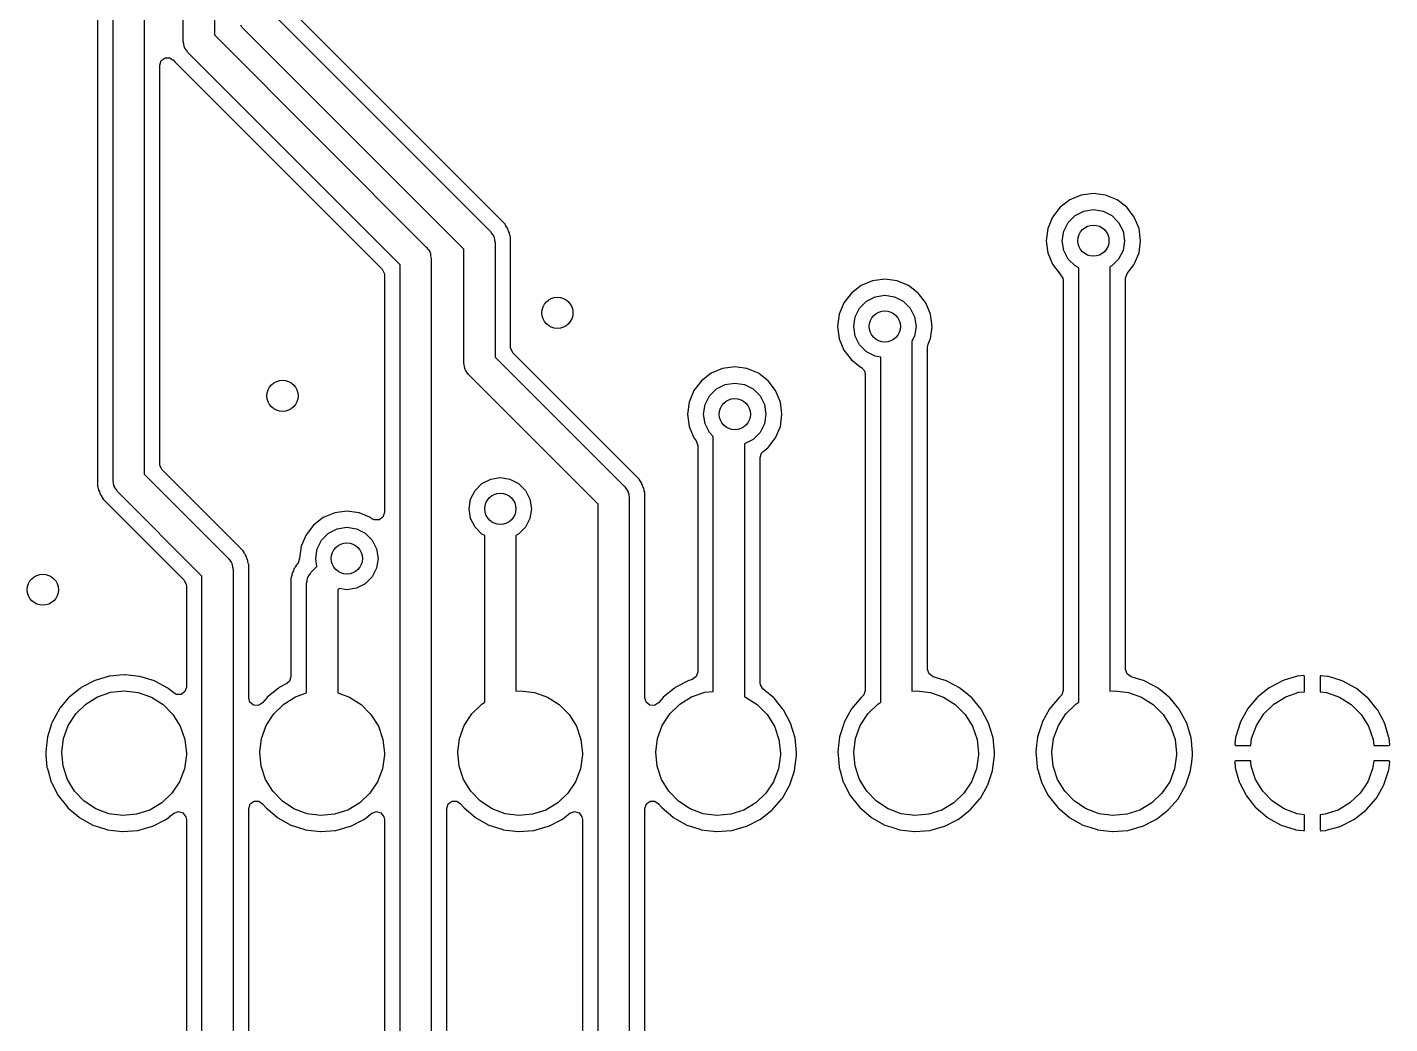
# Model space of a CAD drawing. Extents: x 0.4 to 11.3, y -7.9 to -0.4.
# Drawn here: x 4.681 to 5.369, y -4.727 to -4.224 of the extents above; entities that cross this region are included whole.
import ezdxf

# ---------------------------------------------------------------- set-up
doc = ezdxf.new("R2010")
doc.units = 0
doc.header["$MEASUREMENT"] = 0
doc.layers.add('BLACK', color=7, linetype='CONTINUOUS')

msp = doc.modelspace()

# ---------------------------------------------------------------- linework, layer by layer
at = {"layer": 'BLACK', "linetype": 'CONTINUOUS'}
for p, q in [((4.71652, -3.24553), (4.71652, -4.45525)), ((4.72441, -4.45276), (4.72441, -3.24802)), ((4.74016, -3.25129), (4.74016, -4.44949)), ((4.75984, -4.2311), (4.75984, -3.29079)), ((4.77559, -3.29528), (4.77559, -4.22783)), ((4.80315, -4.21524), (4.91503, -4.32712)), ((4.91883, -4.31976), (4.81218, -4.21311)), ((4.7897, -4.22406), (4.789, -4.22295)), ((4.90157, -4.33594), (4.7897, -4.22406)), ((4.76014, -4.23238), (4.75984, -4.2311)), ((4.77559, -4.22783), (4.8828, -4.33505)), ((4.76028, -4.23369), (4.76014, -4.23238)), ((4.76052, -4.23407), (4.76028, -4.23369)), ((4.76062, -4.23451), (4.76052, -4.23407)), ((4.76144, -4.23554), (4.76062, -4.23451)), ((4.76214, -4.23665), (4.76144, -4.23554)), ((4.86935, -4.34387), (4.76214, -4.23665)), ((4.74805, -4.2431), (4.7488, -4.24081)), ((4.74805, -4.44461), (4.74805, -4.2431)), ((4.7488, -4.24081), (4.75074, -4.2394)), ((4.75074, -4.2394), (4.75315, -4.2394)), ((4.75315, -4.2394), (4.75474, -4.24055)), ((4.75474, -4.24055), (4.7548, -4.24048)), ((4.7548, -4.24048), (4.75569, -4.24137)), ((4.75569, -4.24137), (4.75569, -4.24137)), ((4.75569, -4.24137), (4.86032, -4.34599)), ((5.20757, -4.31104), (5.20263, -4.31483)), ((5.21332, -4.30866), (5.20757, -4.31104)), ((5.21949, -4.30785), (5.21332, -4.30866)), ((5.22566, -4.30866), (5.21949, -4.30785)), ((5.23141, -4.31104), (5.22566, -4.30866)), ((5.23635, -4.31483), (5.23141, -4.31104)), ((4.92236, -4.32329), (4.91883, -4.31976)), ((5.19884, -4.31977), (5.19645, -4.32552)), ((5.20263, -4.31483), (5.19884, -4.31977)), ((5.20675, -4.32244), (5.21023, -4.31895)), ((5.21023, -4.31895), (5.21462, -4.31672)), ((5.21462, -4.31672), (5.21949, -4.31594)), ((5.21949, -4.31594), (5.22435, -4.31672)), ((5.22435, -4.31672), (5.22874, -4.31895)), ((5.22874, -4.31895), (5.23223, -4.32244)), ((5.24014, -4.31977), (5.23635, -4.31483)), ((5.24252, -4.32552), (5.24014, -4.31977)), ((4.91503, -4.32712), (4.91572, -4.32823)), ((4.9228, -4.32414), (4.92236, -4.32329)), ((4.92311, -4.32466), (4.9228, -4.32414)), ((4.92367, -4.32543), (4.92311, -4.32466)), ((4.92377, -4.32572), (4.92367, -4.32543)), ((4.92397, -4.32633), (4.92377, -4.32572)), ((4.92377, -4.32572), (4.92377, -4.32572)), ((4.9242, -4.3269), (4.92397, -4.32633)), ((4.92463, -4.32774), (4.9242, -4.3269)), ((5.19645, -4.32552), (5.19564, -4.33169)), ((5.20374, -4.33169), (5.20451, -4.32683)), ((5.20451, -4.32683), (5.20675, -4.32244)), ((5.23223, -4.32244), (5.23447, -4.32683)), ((5.23447, -4.32683), (5.23524, -4.33169)), ((5.24333, -4.33169), (5.24252, -4.32552)), ((4.91572, -4.32823), (4.91654, -4.32926)), ((4.91654, -4.32926), (4.91664, -4.3297)), ((4.91664, -4.3297), (4.91688, -4.33009)), ((4.91688, -4.33009), (4.91703, -4.33139)), ((4.91703, -4.33139), (4.91732, -4.33268)), ((4.91732, -4.33268), (4.91732, -4.39044)), ((4.92468, -4.32805), (4.92463, -4.32774)), ((4.92478, -4.32868), (4.92468, -4.32805)), ((4.92492, -4.32928), (4.92478, -4.32868)), ((4.92512, -4.32989), (4.92492, -4.32928)), ((4.92522, -4.33018), (4.92512, -4.32989)), ((4.92512, -4.32989), (4.92512, -4.32989)), ((4.92522, -4.33144), (4.92522, -4.33018)), ((4.92522, -4.38556), (4.92522, -4.33144)), ((4.92522, -4.33144), (4.92522, -4.33144)), ((5.19564, -4.33169), (5.19645, -4.33786)), ((5.20451, -4.33656), (5.20374, -4.33169)), ((5.23524, -4.33169), (5.23447, -4.33656)), ((5.24252, -4.33786), (5.24333, -4.33169)), ((4.8828, -4.33505), (4.8835, -4.33616)), ((4.8835, -4.33616), (4.88432, -4.33719)), ((4.88432, -4.33719), (4.88442, -4.33763)), ((4.88442, -4.33763), (4.88466, -4.33802)), ((4.88466, -4.33802), (4.88481, -4.33932)), ((4.88481, -4.33932), (4.8851, -4.3406)), ((4.8851, -4.3406), (4.8851, -5.13436)), ((4.90157, -4.3937), (4.90157, -4.33594)), ((5.19645, -4.33786), (5.19884, -4.34362)), ((5.20675, -4.34095), (5.20451, -4.33656)), ((5.21023, -4.34443), (5.20675, -4.34095)), ((5.23223, -4.34095), (5.22874, -4.34443)), ((5.23447, -4.33656), (5.23223, -4.34095)), ((5.24014, -4.34362), (5.24252, -4.33786)), ((4.86032, -4.34599), (4.86141, -4.34814)), ((4.86141, -4.34814), (4.86146, -4.34875)), ((4.86935, -5.13762), (4.86935, -4.34387)), ((5.19884, -4.34362), (5.20263, -4.34855)), ((5.21213, -4.3454), (5.21023, -4.34443)), ((5.21213, -4.56464), (5.21213, -4.3454)), ((5.22874, -4.34443), (5.22787, -4.34488)), ((5.22787, -4.34488), (5.22787, -4.55914)), ((5.23577, -4.35064), (5.23657, -4.34826)), ((5.23657, -4.34826), (5.23998, -4.34382)), ((5.23998, -4.34382), (5.24014, -4.34362)), ((4.86146, -4.34875), (4.86146, -4.46895)), ((5.10225, -4.35435), (5.09731, -4.35814)), ((5.108, -4.35197), (5.10225, -4.35435)), ((5.11417, -4.35115), (5.108, -4.35197)), ((5.12034, -4.35197), (5.11417, -4.35115)), ((5.1261, -4.35435), (5.12034, -4.35197)), ((5.13103, -4.35814), (5.1261, -4.35435)), ((5.20263, -4.34855), (5.20283, -4.34871)), ((5.20283, -4.34871), (5.20301, -4.34889)), ((5.20301, -4.34889), (5.20294, -4.34896)), ((5.20294, -4.34896), (5.20407, -4.3506)), ((5.20407, -4.3506), (5.20423, -4.35171)), ((5.20423, -4.35171), (5.20423, -4.5587)), ((5.23577, -4.54807), (5.23577, -4.35064)), ((5.09731, -4.35814), (5.09352, -4.36308)), ((5.10492, -4.36226), (5.10931, -4.36002)), ((5.10931, -4.36002), (5.11417, -4.35925)), ((5.11417, -4.35925), (5.11904, -4.36002)), ((5.11904, -4.36002), (5.12343, -4.36226)), ((5.13482, -4.36308), (5.13103, -4.35814)), ((5.09114, -4.36883), (5.09033, -4.375)), ((5.09352, -4.36308), (5.09114, -4.36883)), ((5.0992, -4.37013), (5.10143, -4.36574)), ((5.10143, -4.36574), (5.10492, -4.36226)), ((5.12343, -4.36226), (5.12691, -4.36574)), ((5.12691, -4.36574), (5.12915, -4.37013)), ((5.13721, -4.36883), (5.13482, -4.36308)), ((5.13802, -4.375), (5.13721, -4.36883)), ((5.09033, -4.375), (5.09114, -4.38117)), ((5.09843, -4.375), (5.0992, -4.37013)), ((5.0992, -4.37987), (5.09843, -4.375)), ((5.12915, -4.37013), (5.12992, -4.375)), ((5.12992, -4.375), (5.12915, -4.37987)), ((5.13721, -4.38117), (5.13802, -4.375)), ((5.09114, -4.38117), (5.09352, -4.38692)), ((5.10143, -4.38426), (5.0992, -4.37987)), ((5.12915, -4.37987), (5.12787, -4.38237)), ((5.12787, -4.38237), (5.12787, -4.55914)), ((5.13606, -4.38393), (5.13711, -4.38141)), ((5.13711, -4.38141), (5.13721, -4.38117)), ((4.92526, -4.38616), (4.92522, -4.38556)), ((4.92636, -4.38831), (4.92526, -4.38616)), ((4.98661, -4.44856), (4.92636, -4.38831)), ((5.09352, -4.38692), (5.09731, -4.39186)), ((5.10492, -4.38774), (5.10143, -4.38426)), ((5.10931, -4.38998), (5.10492, -4.38774)), ((5.13577, -4.38542), (5.13606, -4.38393)), ((5.13577, -4.54807), (5.13577, -4.38542)), ((4.90187, -4.39498), (4.90157, -4.3937)), ((4.90201, -4.39629), (4.90187, -4.39498)), ((4.90225, -4.39667), (4.90201, -4.39629)), ((4.91732, -4.39044), (4.9828, -4.45592)), ((5.03221, -4.39626), (5.02646, -4.39864)), ((5.03839, -4.39545), (5.03221, -4.39626)), ((5.04456, -4.39626), (5.03839, -4.39545)), ((5.05031, -4.39864), (5.04456, -4.39626)), ((5.09731, -4.39186), (5.10225, -4.39565)), ((5.10225, -4.39565), (5.10233, -4.39568)), ((5.10233, -4.39568), (5.1039, -4.39742)), ((5.11213, -4.39042), (5.10931, -4.38998)), ((5.11213, -4.56464), (5.11213, -4.39042)), ((4.90235, -4.39712), (4.90225, -4.39667)), ((4.90317, -4.39814), (4.90235, -4.39712)), ((4.90387, -4.39926), (4.90317, -4.39814)), ((4.96935, -4.46474), (4.90387, -4.39926)), ((5.02152, -4.40243), (5.01773, -4.40737)), ((5.02646, -4.39864), (5.02152, -4.40243)), ((5.05525, -4.40243), (5.05031, -4.39864)), ((5.05904, -4.40737), (5.05525, -4.40243)), ((5.1039, -4.39742), (5.10423, -4.39901)), ((5.10423, -4.39901), (5.10423, -4.5587)), ((5.01773, -4.40737), (5.01535, -4.41312)), ((5.02341, -4.41442), (5.02565, -4.41003)), ((5.02565, -4.41003), (5.02913, -4.40655)), ((5.02913, -4.40655), (5.03352, -4.40431)), ((5.03352, -4.40431), (5.03839, -4.40354)), ((5.03839, -4.40354), (5.04325, -4.40431)), ((5.04325, -4.40431), (5.04764, -4.40655)), ((5.04764, -4.40655), (5.05113, -4.41003)), ((5.05113, -4.41003), (5.05336, -4.41442)), ((5.06142, -4.41312), (5.05904, -4.40737)), ((5.01535, -4.41312), (5.01454, -4.41929)), ((5.02264, -4.41929), (5.02341, -4.41442)), ((5.05336, -4.41442), (5.05413, -4.41929)), ((5.06223, -4.41929), (5.06142, -4.41312)), ((5.01454, -4.41929), (5.01535, -4.42546)), ((5.02341, -4.42416), (5.02264, -4.41929)), ((5.05413, -4.41929), (5.05336, -4.42416)), ((5.06142, -4.42546), (5.06223, -4.41929)), ((5.01535, -4.42546), (5.01773, -4.43121)), ((5.02565, -4.42855), (5.02341, -4.42416)), ((5.02756, -4.43046), (5.02565, -4.42855)), ((5.02756, -4.55918), (5.02756, -4.43046)), ((5.05113, -4.42855), (5.04764, -4.43203)), ((5.05336, -4.42416), (5.05113, -4.42855)), ((5.05904, -4.43121), (5.06142, -4.42546)), ((5.01773, -4.43121), (5.01789, -4.43142)), ((5.01789, -4.43142), (5.01886, -4.43268)), ((5.01886, -4.43268), (5.01967, -4.43505)), ((5.01967, -4.43505), (5.01967, -4.54946)), ((5.04764, -4.43203), (5.04331, -4.43424)), ((5.04331, -4.43424), (5.04331, -4.56191)), ((5.05273, -4.43809), (5.05504, -4.43631)), ((5.05504, -4.43631), (5.05525, -4.43615)), ((5.05525, -4.43615), (5.05904, -4.43121)), ((4.7481, -4.44522), (4.74805, -4.44461)), ((5.0512, -4.44118), (5.05195, -4.43889)), ((5.0512, -4.55497), (5.0512, -4.44118)), ((5.05195, -4.43889), (5.05273, -4.43809)), ((4.74016, -4.44949), (4.7828, -4.49214)), ((4.74919, -4.44737), (4.7481, -4.44522)), ((4.78661, -4.48478), (4.74919, -4.44737)), ((4.91513, -4.45207), (4.92, -4.4513)), ((4.92, -4.4513), (4.92487, -4.45207)), ((4.99014, -4.45209), (4.98661, -4.44856)), ((4.71652, -4.45525), (4.71666, -4.4557)), ((4.71666, -4.4557), (4.71681, -4.45616)), ((4.71681, -4.45616), (4.71695, -4.45675)), ((4.71695, -4.45675), (4.71704, -4.4573)), ((4.71704, -4.4573), (4.7171, -4.45769)), ((4.7171, -4.45769), (4.71753, -4.45854)), ((4.7247, -4.45404), (4.72441, -4.45276)), ((4.72485, -4.45535), (4.7247, -4.45404)), ((4.72509, -4.45573), (4.72485, -4.45535)), ((4.72519, -4.45617), (4.72509, -4.45573)), ((4.72601, -4.4572), (4.72519, -4.45617)), ((4.72671, -4.45831), (4.72601, -4.4572)), ((4.76935, -4.50096), (4.72671, -4.45831)), ((4.90502, -4.46218), (4.90726, -4.45779)), ((4.90726, -4.45779), (4.91074, -4.45431)), ((4.91074, -4.45431), (4.91513, -4.45207)), ((4.92487, -4.45207), (4.92926, -4.45431)), ((4.92926, -4.45431), (4.93274, -4.45779)), ((4.93274, -4.45779), (4.93498, -4.46218)), ((4.9828, -4.45592), (4.9835, -4.45703)), ((4.9835, -4.45703), (4.98432, -4.45806)), ((4.98432, -4.45806), (4.98442, -4.4585)), ((4.99057, -4.45294), (4.99014, -4.45209)), ((4.99089, -4.45346), (4.99057, -4.45294)), ((4.99145, -4.45423), (4.99089, -4.45346)), ((4.99154, -4.45452), (4.99145, -4.45423)), ((4.99174, -4.45513), (4.99154, -4.45452)), ((4.99154, -4.45452), (4.99154, -4.45452)), ((4.99198, -4.4557), (4.99174, -4.45513)), ((4.99241, -4.45654), (4.99198, -4.4557)), ((4.99246, -4.45685), (4.99241, -4.45654)), ((4.99256, -4.45748), (4.99246, -4.45685)), ((4.9927, -4.45808), (4.99256, -4.45748)), ((4.9929, -4.45869), (4.9927, -4.45808)), ((4.71753, -4.45854), (4.71777, -4.4591)), ((4.71777, -4.4591), (4.71806, -4.46)), ((4.71806, -4.46), (4.71852, -4.46064)), ((4.71852, -4.46064), (4.71862, -4.46077)), ((4.71862, -4.46077), (4.71894, -4.46129)), ((4.71894, -4.46129), (4.71937, -4.46214)), ((4.71937, -4.46214), (4.72026, -4.46303)), ((4.72026, -4.46303), (4.72026, -4.46303)), ((4.72026, -4.46303), (4.76032, -4.50309)), ((4.90425, -4.46705), (4.90502, -4.46218)), ((4.93498, -4.46218), (4.93575, -4.46705)), ((4.96935, -5.13762), (4.96935, -4.46474)), ((4.98442, -4.4585), (4.98466, -4.45889)), ((4.98466, -4.45889), (4.98481, -4.46019)), ((4.98481, -4.46019), (4.9851, -4.46148)), ((4.9851, -4.46148), (4.9851, -5.13436)), ((4.99299, -4.45898), (4.9929, -4.45869)), ((4.9929, -4.45869), (4.9929, -4.45869)), ((4.99299, -4.46024), (4.99299, -4.45898)), ((4.99299, -4.56251), (4.99299, -4.46024)), ((4.99299, -4.46024), (4.99299, -4.46024)), ((4.8306, -4.47147), (4.82566, -4.47526)), ((4.83635, -4.46909), (4.8306, -4.47147)), ((4.84252, -4.46828), (4.83635, -4.46909)), ((4.84869, -4.46909), (4.84252, -4.46828)), ((4.85444, -4.47147), (4.84869, -4.46909)), ((4.85519, -4.47205), (4.85444, -4.47147)), ((4.85636, -4.47266), (4.85519, -4.47205)), ((4.86071, -4.47124), (4.85876, -4.47266)), ((4.86146, -4.46895), (4.86071, -4.47124)), ((4.90502, -4.47191), (4.90425, -4.46705)), ((4.90726, -4.4763), (4.90502, -4.47191)), ((4.93498, -4.47191), (4.93274, -4.4763)), ((4.93575, -4.46705), (4.93498, -4.47191)), ((4.82566, -4.47526), (4.82187, -4.4802)), ((4.83326, -4.47939), (4.83765, -4.47715)), ((4.83765, -4.47715), (4.84252, -4.47638)), ((4.84252, -4.47638), (4.84739, -4.47715)), ((4.84739, -4.47715), (4.85178, -4.47939)), ((4.85876, -4.47266), (4.85636, -4.47266)), ((4.91074, -4.47979), (4.90726, -4.4763)), ((4.93274, -4.4763), (4.92926, -4.47979)), ((4.79014, -4.48831), (4.78661, -4.48478)), ((4.81949, -4.48595), (4.81867, -4.49213)), ((4.82187, -4.4802), (4.81949, -4.48595)), ((4.82754, -4.48726), (4.82978, -4.48287)), ((4.82978, -4.48287), (4.83326, -4.47939)), ((4.85178, -4.47939), (4.85526, -4.48287)), ((4.85526, -4.48287), (4.8575, -4.48726)), ((4.91213, -4.48049), (4.91074, -4.47979)), ((4.91213, -4.56464), (4.91213, -4.48049)), ((4.92926, -4.47979), (4.92787, -4.48049)), ((4.92787, -4.48049), (4.92787, -4.55914)), ((4.7828, -4.49214), (4.7835, -4.49325)), ((4.79057, -4.48916), (4.79014, -4.48831)), ((4.79089, -4.48968), (4.79057, -4.48916)), ((4.79145, -4.49045), (4.79089, -4.48968)), ((4.79154, -4.49074), (4.79145, -4.49045)), ((4.79174, -4.49135), (4.79154, -4.49074)), ((4.79154, -4.49074), (4.79154, -4.49074)), ((4.79198, -4.49192), (4.79174, -4.49135)), ((4.79241, -4.49276), (4.79198, -4.49192)), ((4.79246, -4.49307), (4.79241, -4.49276)), ((4.81867, -4.49213), (4.81796, -4.49432)), ((4.81867, -4.49213), (4.81867, -4.49213)), ((4.82677, -4.49213), (4.82754, -4.48726)), ((4.8274, -4.49611), (4.82677, -4.49213)), ((4.8575, -4.48726), (4.85827, -4.49213)), ((4.85827, -4.49213), (4.8575, -4.49699)), ((4.7835, -4.49325), (4.78432, -4.49428)), ((4.78432, -4.49428), (4.78442, -4.49472)), ((4.78442, -4.49472), (4.78466, -4.49511)), ((4.78466, -4.49511), (4.78481, -4.49641)), ((4.78481, -4.49641), (4.7851, -4.4977)), ((4.7851, -4.4977), (4.7851, -5.13436)), ((4.79256, -4.4937), (4.79246, -4.49307)), ((4.7927, -4.4943), (4.79256, -4.4937)), ((4.7929, -4.49491), (4.7927, -4.4943)), ((4.79299, -4.4952), (4.7929, -4.49491)), ((4.7929, -4.49491), (4.7929, -4.49491)), ((4.79299, -4.49646), (4.79299, -4.4952)), ((4.79299, -4.56251), (4.79299, -4.49646)), ((4.79299, -4.49646), (4.79299, -4.49646)), ((4.81482, -4.49971), (4.81477, -4.50002)), ((4.81525, -4.49887), (4.81482, -4.49971)), ((4.81548, -4.4983), (4.81525, -4.49887)), ((4.81568, -4.49769), (4.81548, -4.4983)), ((4.81578, -4.4974), (4.81568, -4.49769)), ((4.81633, -4.49663), (4.81578, -4.4974)), ((4.81665, -4.49611), (4.81633, -4.49663)), ((4.81708, -4.49526), (4.81665, -4.49611)), ((4.81757, -4.49478), (4.81708, -4.49526)), ((4.81796, -4.49432), (4.81757, -4.49478)), ((4.82373, -4.50019), (4.82443, -4.49908)), ((4.82443, -4.49908), (4.8274, -4.49611)), ((4.8575, -4.49699), (4.85526, -4.50138)), ((4.76032, -4.50309), (4.76141, -4.50523)), ((4.76141, -4.50523), (4.76146, -4.50584)), ((4.76146, -4.50584), (4.76146, -4.55701)), ((4.76935, -5.13762), (4.76935, -4.50096)), ((4.81453, -4.50124), (4.81423, -4.50215)), ((4.81423, -4.50215), (4.81423, -4.55183)), ((4.81467, -4.50065), (4.81453, -4.50124)), ((4.81477, -4.50002), (4.81467, -4.50065)), ((4.81477, -4.50002), (4.81477, -4.50002)), ((4.82213, -4.50463), (4.82242, -4.50335)), ((4.82213, -4.56001), (4.82213, -4.50463)), ((4.82242, -4.50335), (4.82257, -4.50204)), ((4.82257, -4.50204), (4.82281, -4.50166)), ((4.82281, -4.50166), (4.82291, -4.50122)), ((4.82291, -4.50122), (4.82373, -4.50019)), ((4.85178, -4.50487), (4.84739, -4.5071)), ((4.85526, -4.50138), (4.85178, -4.50487)), ((4.83854, -4.50724), (4.83787, -4.50791)), ((4.83787, -4.50791), (4.83787, -4.55997)), ((4.84252, -4.50787), (4.83854, -4.50724)), ((4.84739, -4.5071), (4.84252, -4.50787)), ((4.71517, -4.5537), (4.70833, -4.55727)), ((4.71536, -4.55364), (4.71517, -4.5537)), ((4.7224, -4.55157), (4.71536, -4.55364)), ((4.71536, -4.55364), (4.71536, -4.55364)), ((4.72258, -4.55151), (4.7224, -4.55157)), ((4.7224, -4.55157), (4.7224, -4.55157)), ((4.72277, -4.5515), (4.72258, -4.55151)), ((4.72778, -4.55104), (4.72277, -4.5515)), ((4.72277, -4.5515), (4.72277, -4.5515)), ((4.73028, -4.55081), (4.72778, -4.55104)), ((4.73047, -4.55083), (4.73028, -4.55081)), ((4.73777, -4.5516), (4.73047, -4.55083)), ((4.73047, -4.55083), (4.73047, -4.55083)), ((4.73796, -4.55162), (4.73777, -4.5516)), ((4.73777, -4.5516), (4.73777, -4.5516)), ((4.74534, -4.55391), (4.73796, -4.55162)), ((4.74551, -4.554), (4.74534, -4.55391)), ((4.74586, -4.55419), (4.74551, -4.554)), ((4.74551, -4.554), (4.74551, -4.554)), ((4.75213, -4.55758), (4.74586, -4.55419)), ((4.81349, -4.55412), (4.81214, -4.55528)), ((4.81423, -4.55183), (4.81349, -4.55412)), ((5.01517, -4.5537), (5.00833, -4.55727)), ((5.01536, -4.55364), (5.01517, -4.5537)), ((5.01639, -4.55334), (5.01536, -4.55364)), ((5.01536, -4.55364), (5.01536, -4.55364)), ((5.01687, -4.5532), (5.01639, -4.55334)), ((5.01892, -4.55175), (5.01687, -4.5532)), ((5.01967, -4.54946), (5.01892, -4.55175)), ((5.13654, -4.5504), (5.13577, -4.54807)), ((5.13851, -4.55179), (5.13654, -4.5504)), ((5.14239, -4.55299), (5.13851, -4.55179)), ((5.14534, -4.55391), (5.14239, -4.55299)), ((5.14551, -4.554), (5.14534, -4.55391)), ((5.14586, -4.55419), (5.14551, -4.554)), ((5.14551, -4.554), (5.14551, -4.554)), ((5.15213, -4.55758), (5.14586, -4.55419)), ((5.23654, -4.5504), (5.23577, -4.54807)), ((5.23851, -4.55179), (5.23654, -4.5504)), ((5.24239, -4.55299), (5.23851, -4.55179)), ((5.24534, -4.55391), (5.24239, -4.55299)), ((5.24551, -4.554), (5.24534, -4.55391)), ((5.24586, -4.55419), (5.24551, -4.554)), ((5.24551, -4.554), (5.24551, -4.554)), ((5.25213, -4.55758), (5.24586, -4.55419)), ((5.31501, -4.5538), (5.30851, -4.5572)), ((5.31536, -4.55366), (5.31501, -4.5538)), ((5.3224, -4.55159), (5.31536, -4.55366)), ((5.32278, -4.55152), (5.3224, -4.55159)), ((5.32567, -4.55125), (5.32278, -4.55152)), ((5.32581, -4.55127), (5.32567, -4.55125)), ((5.3259, -4.55134), (5.32581, -4.55127)), ((5.32606, -4.55183), (5.3259, -4.55134)), ((5.32606, -4.55934), (5.32606, -4.55183)), ((5.33397, -4.55147), (5.33394, -4.55163)), ((5.33394, -4.55163), (5.33394, -4.55934)), ((5.33404, -4.55139), (5.33397, -4.55147)), ((5.33455, -4.55128), (5.33404, -4.55139)), ((5.33777, -4.55162), (5.33455, -4.55128)), ((5.33814, -4.5517), (5.33777, -4.55162)), ((5.34515, -4.55387), (5.33814, -4.5517)), ((5.3455, -4.55401), (5.34515, -4.55387)), ((5.35195, -4.55751), (5.3455, -4.55401)), ((4.7078, -4.5577), (4.70231, -4.56211)), ((4.70818, -4.55739), (4.7078, -4.5577)), ((4.70833, -4.55727), (4.70818, -4.55739)), ((4.70818, -4.55739), (4.70818, -4.55739)), ((4.71659, -4.5619), (4.72324, -4.55963)), ((4.72324, -4.55963), (4.73022, -4.5589)), ((4.73022, -4.5589), (4.73719, -4.55973)), ((4.73719, -4.55973), (4.74381, -4.56209)), ((4.75228, -4.5577), (4.75213, -4.55758)), ((4.75508, -4.56001), (4.75228, -4.5577)), ((4.75228, -4.5577), (4.75228, -4.5577)), ((4.75636, -4.56072), (4.75508, -4.56001)), ((4.75876, -4.56072), (4.75636, -4.56072)), ((4.76071, -4.5593), (4.75876, -4.56072)), ((4.76146, -4.55701), (4.76071, -4.5593)), ((4.8078, -4.5577), (4.80231, -4.56211)), ((4.80818, -4.55739), (4.8078, -4.5577)), ((4.80833, -4.55727), (4.80818, -4.55739)), ((4.80818, -4.55739), (4.80818, -4.55739)), ((4.81214, -4.55528), (4.80833, -4.55727)), ((4.81659, -4.5619), (4.82213, -4.56001)), ((4.83787, -4.55997), (4.84381, -4.56209)), ((4.92787, -4.55914), (4.93022, -4.5589)), ((4.93022, -4.5589), (4.93719, -4.55973)), ((4.93719, -4.55973), (4.94381, -4.56209)), ((5.0078, -4.5577), (5.00231, -4.56211)), ((5.00818, -4.55739), (5.0078, -4.5577)), ((5.00833, -4.55727), (5.00818, -4.55739)), ((5.00818, -4.55739), (5.00818, -4.55739)), ((5.01659, -4.5619), (5.02324, -4.55963)), ((5.02324, -4.55963), (5.02756, -4.55918)), ((5.05132, -4.55594), (5.0512, -4.55497)), ((5.05261, -4.55798), (5.05132, -4.55594)), ((5.05349, -4.5587), (5.05261, -4.55798)), ((5.05809, -4.5625), (5.05349, -4.5587)), ((5.10349, -4.56099), (5.10278, -4.56174)), ((5.10423, -4.5587), (5.10349, -4.56099)), ((5.12787, -4.55914), (5.13022, -4.5589)), ((5.13022, -4.5589), (5.13719, -4.55973)), ((5.13719, -4.55973), (5.14381, -4.56209)), ((5.15228, -4.5577), (5.15213, -4.55758)), ((5.15508, -4.56001), (5.15228, -4.5577)), ((5.15228, -4.5577), (5.15228, -4.5577)), ((5.15809, -4.5625), (5.15508, -4.56001)), ((5.20349, -4.56099), (5.20278, -4.56174)), ((5.20423, -4.5587), (5.20349, -4.56099)), ((5.22787, -4.55914), (5.23022, -4.5589)), ((5.23022, -4.5589), (5.23719, -4.55973)), ((5.23719, -4.55973), (5.24381, -4.56209)), ((5.25228, -4.5577), (5.25213, -4.55758)), ((5.25508, -4.56001), (5.25228, -4.5577)), ((5.25228, -4.5577), (5.25228, -4.5577)), ((5.25809, -4.5625), (5.25508, -4.56001)), ((5.30819, -4.55741), (5.30247, -4.56201)), ((5.30851, -4.5572), (5.30819, -4.55741)), ((5.31659, -4.5619), (5.32324, -4.55963)), ((5.32324, -4.55963), (5.32606, -4.55934)), ((5.33394, -4.55934), (5.33719, -4.55973)), ((5.33719, -4.55973), (5.34381, -4.56209)), ((5.35227, -4.55772), (5.35195, -4.55751)), ((5.35792, -4.5624), (5.35227, -4.55772)), ((4.69734, -4.56803), (4.69362, -4.5748)), ((4.69746, -4.56789), (4.69734, -4.56803)), ((4.70184, -4.56267), (4.69746, -4.56789)), ((4.69746, -4.56789), (4.69746, -4.56789)), ((4.70231, -4.56211), (4.70184, -4.56267)), ((4.70559, -4.57049), (4.71061, -4.56557)), ((4.71061, -4.56557), (4.71659, -4.5619)), ((4.74381, -4.56209), (4.74974, -4.56585)), ((4.74974, -4.56585), (4.75468, -4.57083)), ((4.79358, -4.56457), (4.79299, -4.56251)), ((4.79543, -4.56612), (4.79358, -4.56457)), ((4.79783, -4.56629), (4.79543, -4.56612)), ((4.79988, -4.56501), (4.79783, -4.56629)), ((4.80218, -4.56226), (4.79988, -4.56501)), ((4.80231, -4.56211), (4.80218, -4.56226)), ((4.80218, -4.56226), (4.80218, -4.56226)), ((4.80559, -4.57049), (4.81061, -4.56557)), ((4.81061, -4.56557), (4.81659, -4.5619)), ((4.84381, -4.56209), (4.84974, -4.56585)), ((4.84974, -4.56585), (4.85468, -4.57083)), ((4.90559, -4.57049), (4.91061, -4.56557)), ((4.91061, -4.56557), (4.91213, -4.56464)), ((4.94381, -4.56209), (4.94974, -4.56585)), ((4.94974, -4.56585), (4.95468, -4.57083)), ((4.99358, -4.56457), (4.99299, -4.56251)), ((4.99543, -4.56612), (4.99358, -4.56457)), ((4.99783, -4.56629), (4.99543, -4.56612)), ((4.99988, -4.56501), (4.99783, -4.56629)), ((5.00218, -4.56226), (4.99988, -4.56501)), ((5.00231, -4.56211), (5.00218, -4.56226)), ((5.00218, -4.56226), (5.00218, -4.56226)), ((5.00559, -4.57049), (5.01061, -4.56557)), ((5.01061, -4.56557), (5.01659, -4.5619)), ((5.04331, -4.56191), (5.04381, -4.56209)), ((5.04381, -4.56209), (5.04974, -4.56585)), ((5.04974, -4.56585), (5.05468, -4.57083)), ((5.05821, -4.56265), (5.05809, -4.5625)), ((5.06274, -4.56821), (5.05821, -4.56265)), ((5.05821, -4.56265), (5.05821, -4.56265)), ((5.06297, -4.56849), (5.06274, -4.56821)), ((5.06659, -4.57531), (5.06297, -4.56849)), ((5.09734, -4.56803), (5.09362, -4.5748)), ((5.09746, -4.56789), (5.09734, -4.56803)), ((5.10218, -4.56226), (5.09746, -4.56789)), ((5.09746, -4.56789), (5.09746, -4.56789)), ((5.10231, -4.56211), (5.10218, -4.56226)), ((5.10218, -4.56226), (5.10218, -4.56226)), ((5.10278, -4.56174), (5.10231, -4.56211)), ((5.10559, -4.57049), (5.11061, -4.56557)), ((5.11061, -4.56557), (5.11213, -4.56464)), ((5.14381, -4.56209), (5.14974, -4.56585)), ((5.14974, -4.56585), (5.15468, -4.57083)), ((5.15821, -4.56265), (5.15809, -4.5625)), ((5.16274, -4.56821), (5.15821, -4.56265)), ((5.15821, -4.56265), (5.15821, -4.56265)), ((5.16297, -4.56849), (5.16274, -4.56821)), ((5.16659, -4.57531), (5.16297, -4.56849)), ((5.19734, -4.56803), (5.19362, -4.5748)), ((5.19746, -4.56789), (5.19734, -4.56803)), ((5.20218, -4.56226), (5.19746, -4.56789)), ((5.19746, -4.56789), (5.19746, -4.56789)), ((5.20231, -4.56211), (5.20218, -4.56226)), ((5.20218, -4.56226), (5.20218, -4.56226)), ((5.20278, -4.56174), (5.20231, -4.56211)), ((5.20559, -4.57049), (5.21061, -4.56557)), ((5.21061, -4.56557), (5.21213, -4.56464)), ((5.24381, -4.56209), (5.24974, -4.56585)), ((5.24974, -4.56585), (5.25468, -4.57083)), ((5.25821, -4.56265), (5.25809, -4.5625)), ((5.26274, -4.56821), (5.25821, -4.56265)), ((5.25821, -4.56265), (5.25821, -4.56265)), ((5.26297, -4.56849), (5.26274, -4.56821)), ((5.26659, -4.57531), (5.26297, -4.56849)), ((5.29727, -4.56821), (5.29373, -4.57464)), ((5.29748, -4.5679), (5.29727, -4.56821)), ((5.3022, -4.56227), (5.29748, -4.5679)), ((5.30247, -4.56201), (5.3022, -4.56227)), ((5.30559, -4.57049), (5.31061, -4.56557)), ((5.31061, -4.56557), (5.31659, -4.5619)), ((5.34381, -4.56209), (5.34974, -4.56585)), ((5.34974, -4.56585), (5.35468, -4.57083)), ((5.35819, -4.56267), (5.35792, -4.5624)), ((5.36283, -4.56835), (5.35819, -4.56267)), ((5.36304, -4.56867), (5.36283, -4.56835)), ((4.69356, -4.57498), (4.6934, -4.5755)), ((4.69362, -4.5748), (4.69356, -4.57498)), ((4.69356, -4.57498), (4.69356, -4.57498)), ((4.70179, -4.57639), (4.70559, -4.57049)), ((4.75468, -4.57083), (4.7584, -4.57678)), ((4.80179, -4.57639), (4.80559, -4.57049)), ((4.85468, -4.57083), (4.8584, -4.57678)), ((4.90179, -4.57639), (4.90559, -4.57049)), ((4.95468, -4.57083), (4.9584, -4.57678)), ((5.00179, -4.57639), (5.00559, -4.57049)), ((5.05468, -4.57083), (5.0584, -4.57678)), ((5.06883, -4.58271), (5.06659, -4.57531)), ((5.09356, -4.57498), (5.0934, -4.5755)), ((5.09362, -4.5748), (5.09356, -4.57498)), ((5.09356, -4.57498), (5.09356, -4.57498)), ((5.10179, -4.57639), (5.10559, -4.57049)), ((5.15468, -4.57083), (5.1584, -4.57678)), ((5.16883, -4.58271), (5.16659, -4.57531)), ((5.19356, -4.57498), (5.1934, -4.5755)), ((5.19362, -4.5748), (5.19356, -4.57498)), ((5.19356, -4.57498), (5.19356, -4.57498)), ((5.20179, -4.57639), (5.20559, -4.57049)), ((5.25468, -4.57083), (5.2584, -4.57678)), ((5.26883, -4.58271), (5.26659, -4.57531)), ((5.29358, -4.57499), (5.29136, -4.58199)), ((5.29373, -4.57464), (5.29358, -4.57499)), ((5.30179, -4.57639), (5.30559, -4.57049)), ((5.35468, -4.57083), (5.3584, -4.57678)), ((5.36649, -4.57515), (5.36304, -4.56867)), ((5.36663, -4.5755), (5.36649, -4.57515)), ((4.69128, -4.58216), (4.69126, -4.58235)), ((4.6934, -4.5755), (4.69128, -4.58216)), ((4.69939, -4.58299), (4.70179, -4.57639)), ((4.7584, -4.57678), (4.76071, -4.58342)), ((4.79939, -4.58299), (4.80179, -4.57639)), ((4.8584, -4.57678), (4.86071, -4.58342)), ((4.89939, -4.58299), (4.90179, -4.57639)), ((4.9584, -4.57678), (4.96071, -4.58342)), ((4.99939, -4.58299), (5.00179, -4.57639)), ((5.0584, -4.57678), (5.06071, -4.58342)), ((5.09128, -4.58216), (5.09126, -4.58235)), ((5.0934, -4.5755), (5.09128, -4.58216)), ((5.09939, -4.58299), (5.10179, -4.57639)), ((5.1584, -4.57678), (5.16071, -4.58342)), ((5.19128, -4.58216), (5.19126, -4.58235)), ((5.1934, -4.5755), (5.19128, -4.58216)), ((5.19939, -4.58299), (5.20179, -4.57639)), ((5.2584, -4.57678), (5.26071, -4.58342)), ((5.29136, -4.58199), (5.29128, -4.58236)), ((5.29939, -4.58299), (5.30179, -4.57639)), ((5.3584, -4.57678), (5.36071, -4.58342)), ((5.36875, -4.58253), (5.36663, -4.5755)), ((4.69081, -4.58636), (4.69042, -4.58984)), ((4.69126, -4.58235), (4.69081, -4.58636)), ((4.69126, -4.58235), (4.69126, -4.58235)), ((4.69851, -4.58995), (4.69939, -4.58299)), ((4.76071, -4.58342), (4.7615, -4.59039)), ((4.79851, -4.58995), (4.79939, -4.58299)), ((4.86071, -4.58342), (4.8615, -4.59039)), ((4.89851, -4.58995), (4.89939, -4.58299)), ((4.96071, -4.58342), (4.9615, -4.59039)), ((4.99851, -4.58995), (4.99939, -4.58299)), ((5.06071, -4.58342), (5.0615, -4.59039)), ((5.06918, -4.58634), (5.06883, -4.58271)), ((5.06954, -4.59003), (5.06918, -4.58634)), ((5.09081, -4.58636), (5.09042, -4.58984)), ((5.09126, -4.58235), (5.09081, -4.58636)), ((5.09126, -4.58235), (5.09126, -4.58235)), ((5.09851, -4.58995), (5.09939, -4.58299)), ((5.16071, -4.58342), (5.1615, -4.59039)), ((5.16918, -4.58634), (5.16883, -4.58271)), ((5.16953, -4.58984), (5.16918, -4.58634)), ((5.19081, -4.58636), (5.19042, -4.58984)), ((5.19126, -4.58235), (5.19081, -4.58636)), ((5.19126, -4.58235), (5.19126, -4.58235)), ((5.19851, -4.58995), (5.19939, -4.58299)), ((5.26071, -4.58342), (5.2615, -4.59039)), ((5.26913, -4.58584), (5.26883, -4.58271)), ((5.26918, -4.58634), (5.26913, -4.58584)), ((5.26954, -4.59003), (5.26918, -4.58634)), ((5.29128, -4.58236), (5.29089, -4.58584)), ((5.29089, -4.58584), (5.291, -4.58636)), ((5.291, -4.58636), (5.29106, -4.58642)), ((5.29106, -4.58642), (5.29124, -4.58646)), ((5.29124, -4.58646), (5.29895, -4.58646)), ((5.29895, -4.58646), (5.29939, -4.58299)), ((5.36071, -4.58342), (5.36105, -4.58646)), ((5.36105, -4.58646), (5.36856, -4.58646)), ((5.36856, -4.58646), (5.36906, -4.58629)), ((5.36883, -4.5829), (5.36875, -4.58253)), ((5.36914, -4.58606), (5.36883, -4.5829)), ((5.36906, -4.58629), (5.36912, -4.58621)), ((5.36912, -4.58621), (5.36914, -4.58606)), ((4.69042, -4.58984), (4.69055, -4.59139)), ((4.69055, -4.59139), (4.69105, -4.59735)), ((4.69919, -4.59694), (4.69851, -4.58995)), ((4.76148, -4.59127), (4.76051, -4.59823)), ((4.7615, -4.59039), (4.76148, -4.59127)), ((4.79919, -4.59694), (4.79851, -4.58995)), ((4.86148, -4.59127), (4.86051, -4.59823)), ((4.8615, -4.59039), (4.86148, -4.59127)), ((4.89919, -4.59694), (4.89851, -4.58995)), ((4.96148, -4.59127), (4.96051, -4.59823)), ((4.9615, -4.59039), (4.96148, -4.59127)), ((4.99919, -4.59694), (4.99851, -4.58995)), ((5.06148, -4.59127), (5.06051, -4.59823)), ((5.0615, -4.59039), (5.06148, -4.59127)), ((5.0686, -4.59916), (5.06956, -4.5915)), ((5.06958, -4.59039), (5.06954, -4.59003)), ((5.06956, -4.5915), (5.06958, -4.59039)), ((5.09042, -4.58984), (5.09055, -4.59139)), ((5.09055, -4.59139), (5.09105, -4.59735)), ((5.09919, -4.59694), (5.09851, -4.58995)), ((5.16148, -4.59127), (5.16051, -4.59823)), ((5.1615, -4.59039), (5.16148, -4.59127)), ((5.1686, -4.59916), (5.16956, -4.5915)), ((5.16954, -4.59003), (5.16953, -4.58984)), ((5.16958, -4.59039), (5.16954, -4.59003)), ((5.16956, -4.5915), (5.16958, -4.59039)), ((5.19042, -4.58984), (5.19055, -4.59139)), ((5.19055, -4.59139), (5.19105, -4.59735)), ((5.19919, -4.59694), (5.19851, -4.58995)), ((5.26148, -4.59127), (5.26051, -4.59823)), ((5.2615, -4.59039), (5.26148, -4.59127)), ((5.2686, -4.59916), (5.26916, -4.59472)), ((5.26916, -4.59472), (5.26956, -4.5915)), ((5.26958, -4.59039), (5.26954, -4.59003)), ((5.26956, -4.5915), (5.26958, -4.59039)), ((5.29087, -4.59459), (5.29085, -4.59472)), ((5.29085, -4.59472), (5.29107, -4.59735)), ((5.29094, -4.59449), (5.29087, -4.59459)), ((5.29144, -4.59433), (5.29094, -4.59449)), ((5.29894, -4.59433), (5.29144, -4.59433)), ((5.29919, -4.59694), (5.29894, -4.59433)), ((5.36105, -4.59433), (5.36051, -4.59823)), ((5.36876, -4.59433), (5.36105, -4.59433)), ((5.3686, -4.59897), (5.36911, -4.59494)), ((5.36896, -4.59438), (5.36876, -4.59433)), ((5.36901, -4.59443), (5.36896, -4.59438)), ((5.36911, -4.59494), (5.36901, -4.59443)), ((4.69105, -4.59735), (4.69107, -4.59754)), ((4.69107, -4.59754), (4.69112, -4.59772)), ((4.69112, -4.59772), (4.69112, -4.59772)), ((4.69112, -4.59772), (4.69159, -4.59934)), ((4.69159, -4.59934), (4.6932, -4.60496)), ((4.70141, -4.6036), (4.69919, -4.59694)), ((4.76051, -4.59823), (4.75801, -4.60479)), ((4.80141, -4.6036), (4.79919, -4.59694)), ((4.86051, -4.59823), (4.85801, -4.60479)), ((4.90141, -4.6036), (4.89919, -4.59694)), ((4.96051, -4.59823), (4.95801, -4.60479)), ((5.00141, -4.6036), (4.99919, -4.59694)), ((5.06051, -4.59823), (5.05801, -4.60479)), ((5.06622, -4.6063), (5.06854, -4.59934)), ((5.06854, -4.59934), (5.0686, -4.59916)), ((5.06854, -4.59934), (5.06854, -4.59934)), ((5.09105, -4.59735), (5.09107, -4.59754)), ((5.09107, -4.59754), (5.09112, -4.59772)), ((5.09112, -4.59772), (5.09112, -4.59772)), ((5.09112, -4.59772), (5.09159, -4.59934)), ((5.09159, -4.59934), (5.0932, -4.60496)), ((5.10141, -4.6036), (5.09919, -4.59694)), ((5.16051, -4.59823), (5.15801, -4.60479)), ((5.16622, -4.6063), (5.16854, -4.59934)), ((5.16854, -4.59934), (5.1686, -4.59916)), ((5.16854, -4.59934), (5.16854, -4.59934)), ((5.19105, -4.59735), (5.19107, -4.59754)), ((5.19107, -4.59754), (5.19112, -4.59772)), ((5.19112, -4.59772), (5.19112, -4.59772)), ((5.19112, -4.59772), (5.19159, -4.59934)), ((5.19159, -4.59934), (5.1932, -4.60496)), ((5.20141, -4.6036), (5.19919, -4.59694)), ((5.26051, -4.59823), (5.25801, -4.60479)), ((5.26622, -4.6063), (5.26854, -4.59934)), ((5.26854, -4.59934), (5.2686, -4.59916)), ((5.26854, -4.59934), (5.26854, -4.59934)), ((5.29107, -4.59735), (5.29114, -4.59772)), ((5.29114, -4.59772), (5.29316, -4.60477)), ((5.30141, -4.6036), (5.29919, -4.59694)), ((5.36051, -4.59823), (5.35801, -4.60479)), ((5.3662, -4.6063), (5.36852, -4.59934)), ((5.36852, -4.59934), (5.3686, -4.59897)), ((4.6932, -4.60496), (4.69329, -4.60513)), ((4.69329, -4.60513), (4.69664, -4.61167)), ((4.70505, -4.60961), (4.70141, -4.6036)), ((4.70992, -4.61466), (4.70505, -4.60961)), ((4.75801, -4.60479), (4.75413, -4.61064)), ((4.80505, -4.60961), (4.80141, -4.6036)), ((4.80992, -4.61466), (4.80505, -4.60961)), ((4.85801, -4.60479), (4.85413, -4.61064)), ((4.90505, -4.60961), (4.90141, -4.6036)), ((4.90992, -4.61466), (4.90505, -4.60961)), ((4.95801, -4.60479), (4.95413, -4.61064)), ((5.00505, -4.60961), (5.00141, -4.6036)), ((5.00992, -4.61466), (5.00505, -4.60961)), ((5.05801, -4.60479), (5.05413, -4.61064)), ((5.06244, -4.61303), (5.06606, -4.60666)), ((5.06606, -4.60666), (5.06616, -4.60649)), ((5.06606, -4.60666), (5.06606, -4.60666)), ((5.06616, -4.60649), (5.06622, -4.6063)), ((5.0932, -4.60496), (5.09329, -4.60513)), ((5.09329, -4.60513), (5.09664, -4.61167)), ((5.10505, -4.60961), (5.10141, -4.6036)), ((5.10992, -4.61466), (5.10505, -4.60961)), ((5.15801, -4.60479), (5.15413, -4.61064)), ((5.16244, -4.61303), (5.16606, -4.60666)), ((5.16606, -4.60666), (5.16616, -4.60649)), ((5.16606, -4.60666), (5.16606, -4.60666)), ((5.16616, -4.60649), (5.16622, -4.6063)), ((5.1932, -4.60496), (5.19329, -4.60513)), ((5.19329, -4.60513), (5.19664, -4.61167)), ((5.20505, -4.60961), (5.20141, -4.6036)), ((5.20992, -4.61466), (5.20505, -4.60961)), ((5.25801, -4.60479), (5.25413, -4.61064)), ((5.26244, -4.61303), (5.26606, -4.60666)), ((5.26606, -4.60666), (5.26616, -4.60649)), ((5.26606, -4.60666), (5.26606, -4.60666)), ((5.26616, -4.60649), (5.26622, -4.6063)), ((5.29316, -4.60477), (5.2933, -4.60513)), ((5.2933, -4.60513), (5.29666, -4.61165)), ((5.30505, -4.60961), (5.30141, -4.6036)), ((5.30992, -4.61466), (5.30505, -4.60961)), ((5.35801, -4.60479), (5.35413, -4.61064)), ((5.36242, -4.61303), (5.36605, -4.60665)), ((5.36605, -4.60665), (5.3662, -4.6063)), ((4.69664, -4.61167), (4.69664, -4.61167)), ((4.69664, -4.61167), (4.69673, -4.61183)), ((4.69673, -4.61183), (4.70153, -4.61789)), ((4.7158, -4.61851), (4.70992, -4.61466)), ((4.74904, -4.61548), (4.74301, -4.61908)), ((4.75413, -4.61064), (4.74904, -4.61548)), ((4.79299, -4.61831), (4.79374, -4.61602)), ((4.79374, -4.61602), (4.79569, -4.6146)), ((4.79569, -4.6146), (4.79809, -4.6146)), ((4.79809, -4.6146), (4.79994, -4.61589)), ((4.79994, -4.61589), (4.80153, -4.61789)), ((4.8158, -4.61851), (4.80992, -4.61466)), ((4.84904, -4.61548), (4.84301, -4.61908)), ((4.85413, -4.61064), (4.84904, -4.61548)), ((4.89299, -4.61831), (4.89374, -4.61602)), ((4.89374, -4.61602), (4.89569, -4.6146)), ((4.89569, -4.6146), (4.89809, -4.6146)), ((4.89809, -4.6146), (4.89994, -4.61589)), ((4.89994, -4.61589), (4.90153, -4.61789)), ((4.9158, -4.61851), (4.90992, -4.61466)), ((4.94904, -4.61548), (4.94301, -4.61908)), ((4.95413, -4.61064), (4.94904, -4.61548)), ((4.99299, -4.61831), (4.99374, -4.61602)), ((4.99374, -4.61602), (4.99569, -4.6146)), ((4.99569, -4.6146), (4.99809, -4.6146)), ((4.99809, -4.6146), (4.99994, -4.61589)), ((4.99994, -4.61589), (5.00153, -4.61789)), ((5.0158, -4.61851), (5.00992, -4.61466)), ((5.04904, -4.61548), (5.04301, -4.61908)), ((5.05413, -4.61064), (5.04904, -4.61548)), ((5.05743, -4.6189), (5.06222, -4.61335)), ((5.06222, -4.61335), (5.06234, -4.61321)), ((5.06222, -4.61335), (5.06222, -4.61335)), ((5.06234, -4.61321), (5.06244, -4.61303)), ((5.09664, -4.61167), (5.09664, -4.61167)), ((5.09664, -4.61167), (5.09673, -4.61183)), ((5.09673, -4.61183), (5.10153, -4.61789)), ((5.1158, -4.61851), (5.10992, -4.61466)), ((5.14904, -4.61548), (5.14301, -4.61908)), ((5.15413, -4.61064), (5.14904, -4.61548)), ((5.15743, -4.6189), (5.16222, -4.61335)), ((5.16222, -4.61335), (5.16234, -4.61321)), ((5.16222, -4.61335), (5.16222, -4.61335)), ((5.16234, -4.61321), (5.16244, -4.61303)), ((5.19664, -4.61167), (5.19664, -4.61167)), ((5.19664, -4.61167), (5.19673, -4.61183)), ((5.19673, -4.61183), (5.20153, -4.61789)), ((5.2158, -4.61851), (5.20992, -4.61466)), ((5.24904, -4.61548), (5.24301, -4.61908)), ((5.25413, -4.61064), (5.24904, -4.61548)), ((5.25743, -4.6189), (5.26222, -4.61335)), ((5.26222, -4.61335), (5.26234, -4.61321)), ((5.26222, -4.61335), (5.26222, -4.61335)), ((5.26234, -4.61321), (5.26244, -4.61303)), ((5.29666, -4.61165), (5.29687, -4.61197)), ((5.29687, -4.61197), (5.30142, -4.61773)), ((5.3158, -4.61851), (5.30992, -4.61466)), ((5.34904, -4.61548), (5.34301, -4.61908)), ((5.35413, -4.61064), (5.34904, -4.61548)), ((5.35741, -4.6189), (5.3622, -4.61334)), ((5.3622, -4.61334), (5.36242, -4.61303)), ((4.70153, -4.61789), (4.70167, -4.61801)), ((4.70167, -4.61801), (4.70167, -4.61801)), ((4.70167, -4.61801), (4.70727, -4.62277)), ((4.70727, -4.62277), (4.70727, -4.62277)), ((4.70727, -4.62277), (4.70741, -4.6229)), ((4.70741, -4.6229), (4.70758, -4.62299)), ((4.70758, -4.62299), (4.70758, -4.62299)), ((4.70758, -4.62299), (4.70918, -4.62388)), ((4.72238, -4.62095), (4.7158, -4.61851)), ((4.72934, -4.62188), (4.72238, -4.62095)), ((4.73633, -4.62125), (4.72934, -4.62188)), ((4.74301, -4.61908), (4.73633, -4.62125)), ((4.75138, -4.62368), (4.75516, -4.62073)), ((4.75516, -4.62073), (4.75742, -4.6199)), ((4.75742, -4.6199), (4.75974, -4.62057)), ((4.75974, -4.62057), (4.76122, -4.62246)), ((4.76122, -4.62246), (4.76146, -4.6238)), ((4.79299, -5.12947), (4.79299, -4.61831)), ((4.80153, -4.61789), (4.80167, -4.61801)), ((4.80167, -4.61801), (4.80167, -4.61801)), ((4.80167, -4.61801), (4.80727, -4.62277)), ((4.80727, -4.62277), (4.80727, -4.62277)), ((4.80727, -4.62277), (4.80741, -4.6229)), ((4.80741, -4.6229), (4.80758, -4.62299)), ((4.80758, -4.62299), (4.80758, -4.62299)), ((4.80758, -4.62299), (4.80918, -4.62388)), ((4.82238, -4.62095), (4.8158, -4.61851)), ((4.82934, -4.62188), (4.82238, -4.62095)), ((4.83633, -4.62125), (4.82934, -4.62188)), ((4.84301, -4.61908), (4.83633, -4.62125)), ((4.85138, -4.62368), (4.85516, -4.62073)), ((4.85516, -4.62073), (4.85742, -4.6199)), ((4.85742, -4.6199), (4.85974, -4.62057)), ((4.85974, -4.62057), (4.86122, -4.62246)), ((4.86122, -4.62246), (4.86146, -4.6238)), ((4.89299, -5.12947), (4.89299, -4.61831)), ((4.90153, -4.61789), (4.90167, -4.61801)), ((4.90167, -4.61801), (4.90167, -4.61801)), ((4.90167, -4.61801), (4.90727, -4.62277)), ((4.90727, -4.62277), (4.90727, -4.62277)), ((4.90727, -4.62277), (4.90741, -4.6229)), ((4.90741, -4.6229), (4.90758, -4.62299)), ((4.90758, -4.62299), (4.90758, -4.62299)), ((4.90758, -4.62299), (4.90918, -4.62388)), ((4.92238, -4.62095), (4.9158, -4.61851)), ((4.92934, -4.62188), (4.92238, -4.62095)), ((4.93633, -4.62125), (4.92934, -4.62188)), ((4.94301, -4.61908), (4.93633, -4.62125)), ((4.95138, -4.62368), (4.95516, -4.62073)), ((4.95516, -4.62073), (4.95742, -4.6199)), ((4.95742, -4.6199), (4.95974, -4.62057)), ((4.95974, -4.62057), (4.96122, -4.62246)), ((4.96122, -4.62246), (4.96146, -4.6238)), ((4.99299, -5.12947), (4.99299, -4.61831)), ((5.00153, -4.61789), (5.00167, -4.61801)), ((5.00167, -4.61801), (5.00167, -4.61801)), ((5.00167, -4.61801), (5.00727, -4.62277)), ((5.00727, -4.62277), (5.00727, -4.62277)), ((5.00727, -4.62277), (5.00741, -4.6229)), ((5.00741, -4.6229), (5.00758, -4.62299)), ((5.00758, -4.62299), (5.00758, -4.62299)), ((5.00758, -4.62299), (5.00918, -4.62388)), ((5.02238, -4.62095), (5.0158, -4.61851)), ((5.02934, -4.62188), (5.02238, -4.62095)), ((5.03633, -4.62125), (5.02934, -4.62188)), ((5.04301, -4.61908), (5.03633, -4.62125)), ((5.05136, -4.6237), (5.05715, -4.61917)), ((5.05715, -4.61917), (5.0573, -4.61906)), ((5.05715, -4.61917), (5.05715, -4.61917)), ((5.0573, -4.61906), (5.05743, -4.6189)), ((5.10153, -4.61789), (5.10167, -4.61801)), ((5.10167, -4.61801), (5.10167, -4.61801)), ((5.10167, -4.61801), (5.10727, -4.62277)), ((5.10727, -4.62277), (5.10727, -4.62277)), ((5.10727, -4.62277), (5.10741, -4.6229)), ((5.10741, -4.6229), (5.10758, -4.62299)), ((5.10758, -4.62299), (5.10758, -4.62299)), ((5.10758, -4.62299), (5.10918, -4.62388)), ((5.12238, -4.62095), (5.1158, -4.61851)), ((5.12934, -4.62188), (5.12238, -4.62095)), ((5.13633, -4.62125), (5.12934, -4.62188)), ((5.14301, -4.61908), (5.13633, -4.62125)), ((5.15136, -4.6237), (5.15715, -4.61917)), ((5.15715, -4.61917), (5.1573, -4.61906)), ((5.15715, -4.61917), (5.15715, -4.61917)), ((5.1573, -4.61906), (5.15743, -4.6189)), ((5.20153, -4.61789), (5.20167, -4.61801)), ((5.20167, -4.61801), (5.20167, -4.61801)), ((5.20167, -4.61801), (5.20727, -4.62277)), ((5.20727, -4.62277), (5.20727, -4.62277)), ((5.20727, -4.62277), (5.20741, -4.6229)), ((5.20741, -4.6229), (5.20758, -4.62299)), ((5.20758, -4.62299), (5.20758, -4.62299)), ((5.20758, -4.62299), (5.20918, -4.62388)), ((5.22238, -4.62095), (5.2158, -4.61851)), ((5.22934, -4.62188), (5.22238, -4.62095)), ((5.23633, -4.62125), (5.22934, -4.62188)), ((5.24301, -4.61908), (5.23633, -4.62125)), ((5.25136, -4.6237), (5.25715, -4.61917)), ((5.25715, -4.61917), (5.2573, -4.61906)), ((5.25715, -4.61917), (5.25715, -4.61917)), ((5.2573, -4.61906), (5.25743, -4.6189)), ((5.30142, -4.61773), (5.30169, -4.618)), ((5.30169, -4.618), (5.30728, -4.62276)), ((5.30728, -4.62276), (5.30759, -4.62297)), ((5.30759, -4.62297), (5.314, -4.62655)), ((5.32238, -4.62095), (5.3158, -4.61851)), ((5.32606, -4.62145), (5.32238, -4.62095)), ((5.32606, -4.62915), (5.32606, -4.62145)), ((5.33633, -4.62125), (5.33394, -4.62146)), ((5.33394, -4.62146), (5.33394, -4.62896)), ((5.34301, -4.61908), (5.33633, -4.62125)), ((5.35135, -4.62368), (5.35713, -4.61916)), ((5.35713, -4.61916), (5.35741, -4.6189)), ((4.70918, -4.62388), (4.71415, -4.62666)), ((4.71415, -4.62666), (4.71763, -4.62779)), ((4.71763, -4.62779), (4.72132, -4.62899)), ((4.72132, -4.62899), (4.72132, -4.62899)), ((4.72132, -4.62899), (4.7215, -4.62905)), ((4.7215, -4.62905), (4.72917, -4.62997)), ((4.72917, -4.62997), (4.72936, -4.62995)), ((4.72936, -4.62995), (4.73668, -4.62939)), ((4.72936, -4.62995), (4.72936, -4.62995)), ((4.73668, -4.62939), (4.73687, -4.62937)), ((4.73668, -4.62939), (4.73668, -4.62939)), ((4.73687, -4.62937), (4.74431, -4.6273)), ((4.74431, -4.6273), (4.74448, -4.62721)), ((4.74448, -4.62721), (4.75104, -4.6239)), ((4.74448, -4.62721), (4.74448, -4.62721)), ((4.75104, -4.6239), (4.75121, -4.62381)), ((4.75104, -4.6239), (4.75104, -4.6239)), ((4.75121, -4.62381), (4.75138, -4.62368)), ((4.76146, -4.6238), (4.76146, -5.14012)), ((4.80918, -4.62388), (4.81415, -4.62666)), ((4.81415, -4.62666), (4.81763, -4.62779)), ((4.81763, -4.62779), (4.82132, -4.62899)), ((4.82132, -4.62899), (4.82132, -4.62899)), ((4.82132, -4.62899), (4.8215, -4.62905)), ((4.8215, -4.62905), (4.82917, -4.62997)), ((4.82917, -4.62997), (4.82936, -4.62995)), ((4.82936, -4.62995), (4.83668, -4.62939)), ((4.82936, -4.62995), (4.82936, -4.62995)), ((4.83668, -4.62939), (4.83687, -4.62937)), ((4.83668, -4.62939), (4.83668, -4.62939)), ((4.83687, -4.62937), (4.84431, -4.6273)), ((4.84431, -4.6273), (4.84448, -4.62721)), ((4.84448, -4.62721), (4.85104, -4.6239)), ((4.84448, -4.62721), (4.84448, -4.62721)), ((4.85104, -4.6239), (4.85121, -4.62381)), ((4.85104, -4.6239), (4.85104, -4.6239)), ((4.85121, -4.62381), (4.85138, -4.62368)), ((4.86146, -4.6238), (4.86146, -5.14012)), ((4.90918, -4.62388), (4.91415, -4.62666)), ((4.91415, -4.62666), (4.91763, -4.62779)), ((4.91763, -4.62779), (4.92132, -4.62899)), ((4.92132, -4.62899), (4.92132, -4.62899)), ((4.92132, -4.62899), (4.9215, -4.62905)), ((4.9215, -4.62905), (4.92917, -4.62997)), ((4.92917, -4.62997), (4.92936, -4.62995)), ((4.92936, -4.62995), (4.93668, -4.62939)), ((4.92936, -4.62995), (4.92936, -4.62995)), ((4.93668, -4.62939), (4.93687, -4.62937)), ((4.93668, -4.62939), (4.93668, -4.62939)), ((4.93687, -4.62937), (4.94431, -4.6273)), ((4.94431, -4.6273), (4.94448, -4.62721)), ((4.94448, -4.62721), (4.95104, -4.6239)), ((4.94448, -4.62721), (4.94448, -4.62721)), ((4.95104, -4.6239), (4.95121, -4.62381)), ((4.95104, -4.6239), (4.95104, -4.6239)), ((4.95121, -4.62381), (4.95138, -4.62368)), ((4.96146, -4.6238), (4.96146, -5.14012)), ((5.00918, -4.62388), (5.01415, -4.62666)), ((5.01415, -4.62666), (5.01763, -4.62779)), ((5.01763, -4.62779), (5.02132, -4.62899)), ((5.02132, -4.62899), (5.02132, -4.62899)), ((5.02132, -4.62899), (5.0215, -4.62905)), ((5.0215, -4.62905), (5.02917, -4.62997)), ((5.02917, -4.62997), (5.02936, -4.62995)), ((5.02936, -4.62995), (5.03668, -4.62939)), ((5.02936, -4.62995), (5.02936, -4.62995)), ((5.03668, -4.62939), (5.03687, -4.62937)), ((5.03668, -4.62939), (5.03668, -4.62939)), ((5.03687, -4.62937), (5.04431, -4.6273)), ((5.04431, -4.6273), (5.04448, -4.62721)), ((5.04448, -4.62721), (5.05104, -4.6239)), ((5.04448, -4.62721), (5.04448, -4.62721)), ((5.05104, -4.6239), (5.05121, -4.62381)), ((5.05104, -4.6239), (5.05104, -4.6239)), ((5.05121, -4.62381), (5.05136, -4.6237)), ((5.10918, -4.62388), (5.11415, -4.62666)), ((5.11415, -4.62666), (5.11763, -4.62779)), ((5.11763, -4.62779), (5.12132, -4.62899)), ((5.12132, -4.62899), (5.12132, -4.62899)), ((5.12132, -4.62899), (5.1215, -4.62905)), ((5.1215, -4.62905), (5.12917, -4.62997)), ((5.12917, -4.62997), (5.12936, -4.62995)), ((5.12936, -4.62995), (5.13668, -4.62939)), ((5.12936, -4.62995), (5.12936, -4.62995)), ((5.13668, -4.62939), (5.13687, -4.62937)), ((5.13668, -4.62939), (5.13668, -4.62939)), ((5.13687, -4.62937), (5.14431, -4.6273)), ((5.14431, -4.6273), (5.14448, -4.62721)), ((5.14448, -4.62721), (5.15104, -4.6239)), ((5.14448, -4.62721), (5.14448, -4.62721)), ((5.15104, -4.6239), (5.15121, -4.62381)), ((5.15104, -4.6239), (5.15104, -4.6239)), ((5.15121, -4.62381), (5.15136, -4.6237)), ((5.20918, -4.62388), (5.21415, -4.62666)), ((5.21415, -4.62666), (5.21763, -4.62779)), ((5.21763, -4.62779), (5.22132, -4.62899)), ((5.22132, -4.62899), (5.22132, -4.62899)), ((5.22132, -4.62899), (5.2215, -4.62905)), ((5.2215, -4.62905), (5.22917, -4.62997)), ((5.22917, -4.62997), (5.22936, -4.62995)), ((5.22936, -4.62995), (5.23668, -4.62939)), ((5.22936, -4.62995), (5.22936, -4.62995)), ((5.23668, -4.62939), (5.23687, -4.62937)), ((5.23668, -4.62939), (5.23668, -4.62939)), ((5.23687, -4.62937), (5.24431, -4.6273)), ((5.24431, -4.6273), (5.24448, -4.62721)), ((5.24448, -4.62721), (5.25104, -4.6239)), ((5.24448, -4.62721), (5.24448, -4.62721)), ((5.25104, -4.6239), (5.25121, -4.62381)), ((5.25104, -4.6239), (5.25104, -4.6239)), ((5.25121, -4.62381), (5.25136, -4.6237)), ((5.314, -4.62655), (5.31434, -4.6267)), ((5.31434, -4.6267), (5.32132, -4.62897)), ((5.32132, -4.62897), (5.32169, -4.62905)), ((5.32169, -4.62905), (5.32545, -4.6295)), ((5.32545, -4.6295), (5.32597, -4.6294)), ((5.32597, -4.6294), (5.32602, -4.62934)), ((5.32602, -4.62934), (5.32606, -4.62915)), ((5.33394, -4.62896), (5.3341, -4.62946)), ((5.3341, -4.62946), (5.3342, -4.62954)), ((5.3342, -4.62954), (5.33432, -4.62955)), ((5.33432, -4.62955), (5.33668, -4.62937)), ((5.33668, -4.62937), (5.33705, -4.6293)), ((5.33705, -4.6293), (5.34412, -4.62733)), ((5.34412, -4.62733), (5.34448, -4.62719)), ((5.34448, -4.62719), (5.35103, -4.62388)), ((5.35103, -4.62388), (5.35135, -4.62368))]:
    msp.add_line(p, q, dxfattribs=at)
at = {"layer": 'BLACK'}
for centre in [(5.21949, -4.33169), (4.94882, -4.36811), (5.11417, -4.375), (4.81, -4.41), (5.03839, -4.41929), (4.92, -4.46705), (4.84252, -4.49213), (4.68898, -4.50787)]:
    msp.add_circle(centre, 0.00787, dxfattribs=at)

doc.saveas('drawing.dxf')
